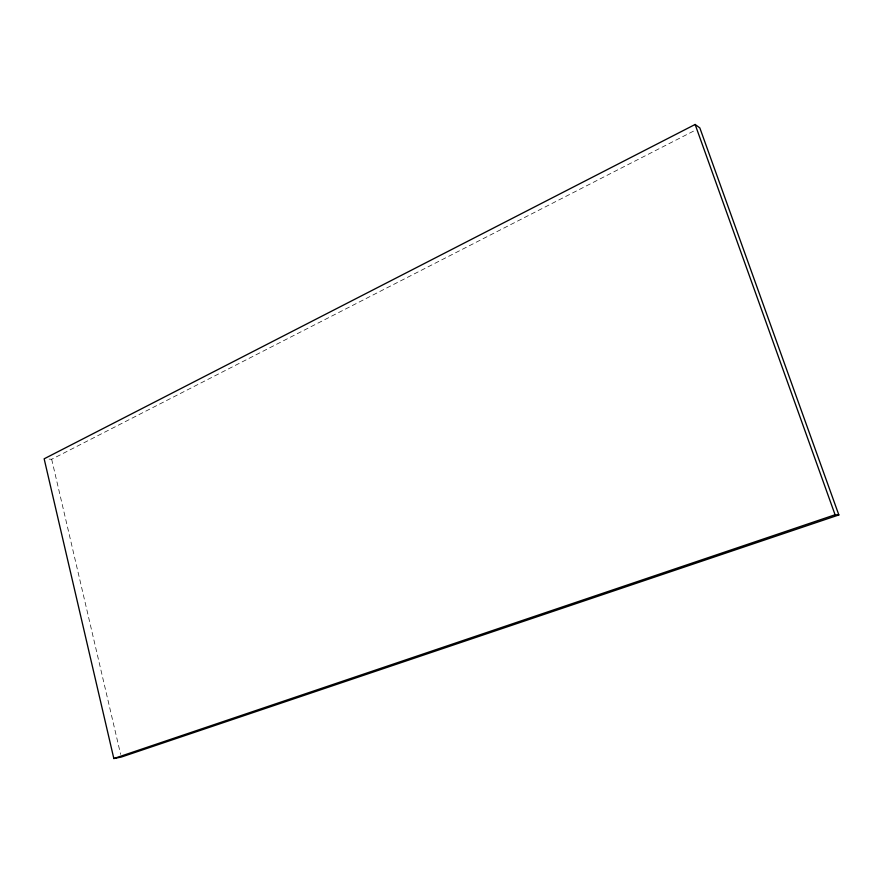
<?xml version="1.0" encoding="UTF-8"?>
<svg xmlns="http://www.w3.org/2000/svg" width="883" height="883" viewBox="0 0 883 883"><rect width="100%" height="100%" fill="white"/><g stroke="black" fill="none" stroke-linecap="round" stroke-linejoin="round"><path stroke-width="0.66" stroke-dasharray="4.42 3.31" d="M49.161 459.116L51.667 459.27L694.921 130.408M51.667 459.27L120.629 754.391"/><path stroke-width="1.32" d="M695.131 124.47L44.15 458.807L113.83 758.53L121.258 757.073L838.85 514.944L699.833 127.903L695.131 124.47L835.086 514.767L838.85 514.944M113.83 758.53L835.086 514.767"/></g></svg>
